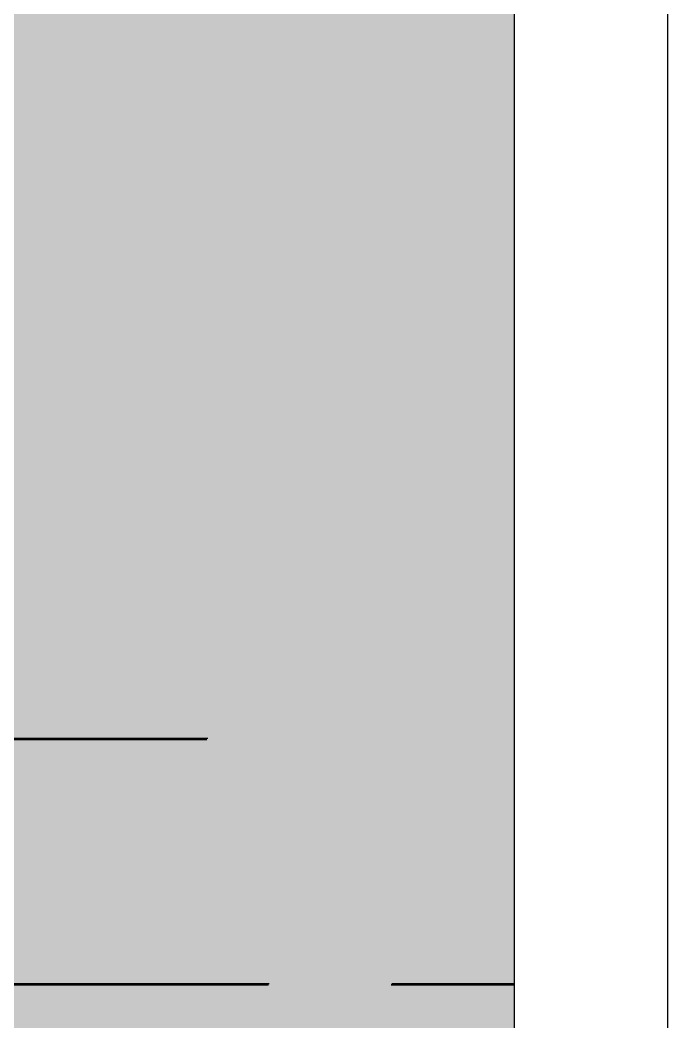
# Model space of a CAD drawing. Header units: millimetres. Extents: x -187744 to 2148, y -49419 to 6550.
# Drawn here: x -8996 to -8890.4, y -12017.7 to -11854.4 of the extents above; entities that cross this region are included whole.
import ezdxf

# ---------------------------------------------------------------- set-up
doc = ezdxf.new("R2010")
doc.units = ezdxf.units.MM
doc.header["$LTSCALE"] = 1000
doc.header["$MEASUREMENT"] = 0
doc.linetypes.add('DASH', pattern=[0.35, 0.25, -0.1])
for name, color, linetype in [('1#f35层以上墙柱-col_建筑$0$1#f35层以上墙柱-col$0$Col_1#_2F$0$0q-柱填充', 251, 'Continuous'), ('DS-FINISH', 20, 'Continuous'), ('KT-HOLE', 211, 'Continuous'), ('WALL', 160, 'Continuous')]:
    doc.layers.add(name, color=color, linetype=linetype)

# ---------------------------------------------------------------- blocks, each defined once
blk = doc.blocks.new('A$C1E787874')
blk.add_line((0, 40), (200, 40))
at = {"linetype": 'DASH', "ltscale": 0.2}
blk.add_line((-50, 0), (250, 0), dxfattribs=at)
blk = doc.blocks.new('A$C5B7B5C93')
at = {"layer": 'KT-HOLE'}
blk.add_blockref('A$C1E787874', (-9000, 1400), dxfattribs=at)
blk = doc.blocks.new('B1柱子')
at = {"layer": '1#f35层以上墙柱-col_建筑$0$1#f35层以上墙柱-col$0$Col_1#_2F$0$0q-柱填充'}
h = blk.add_hatch(color=256, dxfattribs=at)
h.dxf.hatch_style = 1
h.paths.add_polyline_path([(613491.35, 95334.33), (613491.35, 94734.36), (614191.35, 94734.33), (614191.35, 94334.36), (614441.35, 94334.36), (614441.35, 94734.36), (615891.35, 94734.33), (615891.35, 94334.36), (616141.35, 94334.36), (616141.35, 94984.33), (613741.35, 94984.33), (613741.35, 95334.33)])
at = {"layer": 'WALL'}
blk.add_lwpolyline([(613491.35, 95334.33), (613491.35, 94734.36), (614191.35, 94734.33), (614191.35, 94334.36), (614441.35, 94334.36), (614441.35, 94734.36), (615891.35, 94734.33), (615891.35, 94334.36), (616141.35, 94334.36), (616141.35, 94984.33), (613741.35, 94984.33), (613741.35, 95334.33)], close=True, dxfattribs=at)
at = {"layer": 'KT-HOLE'}
blk.add_blockref('A$C1E787874', (615891.21, 94534.2), dxfattribs=at)

msp = doc.modelspace()

# ---------------------------------------------------------------- linework, layer by layer
at = {"layer": 'DS-FINISH'}
msp.add_line((-8890.36, -12211.46), (-8890.36, -11836.46), dxfattribs=at)
at = {"layer": 'WALL'}
msp.add_line((-8915.36, -12211.46), (-8915.36, -11811.46), dxfattribs=at)

# ---------------------------------------------------------------- block references
for name, p in [('B1柱子', (-625056.7, -106545.82)), ('A$C5B7B5C93', (-165.5, -13411.65))]:
    msp.add_blockref(name, p)
at = {"layer": 'KT-HOLE'}
msp.add_blockref('A$C1E787874', (-9165.36, -12011.46), dxfattribs=at)

doc.saveas('drawing.dxf')
